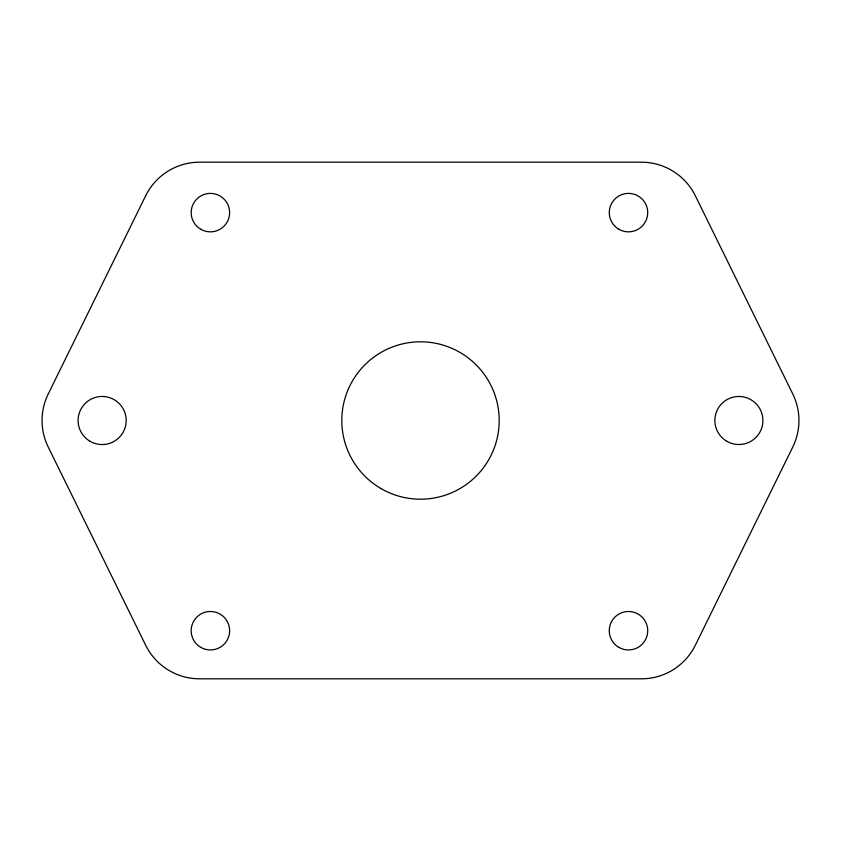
<?xml version="1.0" encoding="UTF-8"?>
<svg xmlns="http://www.w3.org/2000/svg" width="841" height="841" viewBox="0 0 841 841"><rect width="100%" height="100%" fill="white"/><g stroke="black" fill="none" stroke-linecap="round" stroke-linejoin="round"><path stroke-width="1.26" d="M145.682 195.753L48.221 393.987A60.089 60.089 0 0 0 48.21 447.002L145.682 645.247A60.068 60.068 0 0 0 199.59 678.813L641.41 678.813A60.068 60.068 0 0 0 695.318 645.247L792.79 447.002A60.089 60.089 0 0 0 792.779 393.987L695.318 195.753A60.068 60.068 0 0 0 641.41 162.187L199.59 162.187A60.068 60.068 0 0 0 145.682 195.753M200.789 229.267A19.227 19.227 0 0 0 229.625 212.615A19.227 19.227 0 0 0 200.789 195.974A19.227 19.227 0 0 0 200.789 229.267M200.789 647.37A19.227 19.227 0 0 0 229.625 630.718A19.227 19.227 0 0 0 200.789 614.067A19.227 19.227 0 0 0 200.789 647.37M618.881 229.267A19.227 19.227 0 0 0 647.717 212.615A19.227 19.227 0 0 0 618.881 195.974A19.227 19.227 0 0 0 618.881 229.267M618.881 647.37A19.227 19.227 0 0 0 647.717 630.718A19.227 19.227 0 0 0 618.881 614.067A19.227 19.227 0 0 0 618.881 647.37M726.866 441.304A24.032 24.032 0 0 0 762.913 420.5A24.032 24.032 0 0 0 726.866 399.696A24.032 24.032 0 0 0 726.866 441.304M90.113 441.325A24.053 24.053 0 0 0 126.192 420.5A24.053 24.053 0 0 0 90.113 399.675A24.053 24.053 0 0 0 90.113 441.325M381.152 488.653A78.697 78.697 0 0 0 499.197 420.5A78.697 78.697 0 0 0 381.152 352.347A78.697 78.697 0 0 0 381.152 488.653"/></g></svg>
